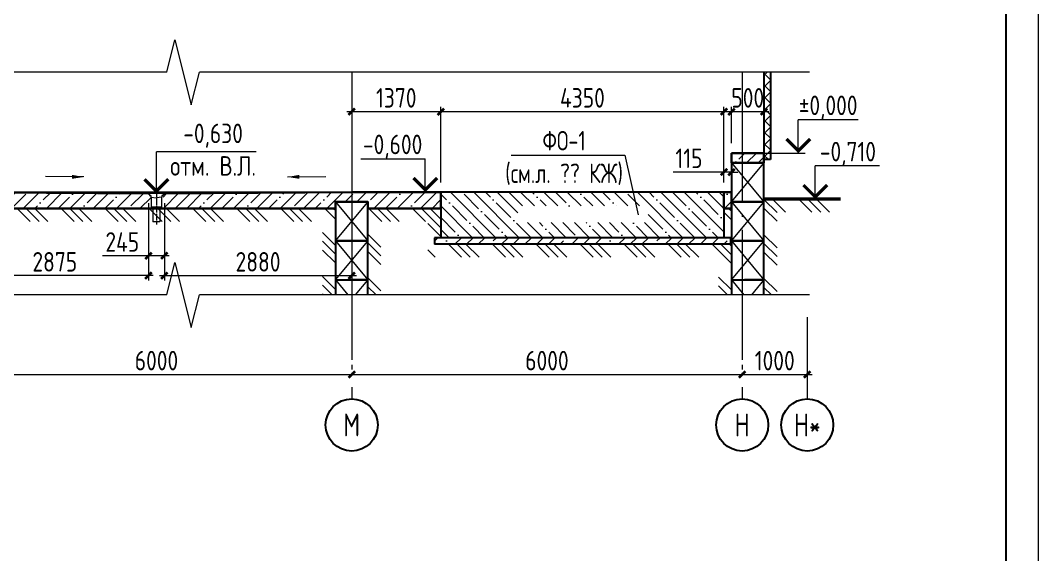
# Model space of a CAD drawing. Extents: x -965262 to 1142518, y -357520 to 71675.
# Drawn here: x 249622 to 265268, y -201988 to -193779 of the extents above; entities that cross this region are included whole.
import ezdxf

# ---------------------------------------------------------------- set-up
doc = ezdxf.new("R2010")
doc.units = 0
doc.header["$LTSCALE"] = 10
doc.linetypes.add('DOTE', pattern=[2.42, 2, -0.2, 0.02, -0.2])
doc.layers.get('0').update_dxf_attribs({"linetype": 'CONTINUOUS', "lineweight": 30})
doc.layers.get('Defpoints').update_dxf_attribs({"linetype": 'CONTINUOUS'})
doc.layers.add('DOTE', color=7, linetype='DOTE', lineweight=9)
doc.layers.add('полы', color=3, linetype='CONTINUOUS', lineweight=35)
doc.styles.add('GOST 2.304', font='isocpeur.ttf', dxfattribs={"width": 0.75, "height": 250})
doc.styles.add('ГОСТ 2м', font='isocpeur.ttf', dxfattribs={"width": 0.8, "height": 250})
doc.dimstyles.new('ГОСТ 2м', dxfattribs={"dimtxt": 250, "dimasz": 100, "dimexe": 75, "dimexo": 150, "dimgap": 62.5, "dimtad": 1, "dimdec": 0, "dimtxsty": 'ГОСТ 2м', "dimblk": 'ARCHTICK', "dimcen": 150, "dimdle": 75, "dimclrd": 256, "dimclre": 256, "dimclrt": 256, "dimadec": 0, "dimazin": 0, "dimtfac": 1, "dimtdec": 0, "dimtmove": 0, "dimatfit": 3, "dimldrblk": 'OBLIQUE', "dimfxl": 1, "dimlwd": 15, "dimlwe": 15, "dimarcsym": 0})
pattern_1 = [(45, (-2729092.08, -39518.6), (-179.605122, 179.605122), []), (45, (-2728912.47, -39518.6), (-179.605122, 179.605122), [317.5, -63.5, 0, -63.5])]

# ---------------------------------------------------------------- blocks, each defined once
blk = doc.blocks.new('_ArchTick')
at = {"color": 0, "linetype": 'ByBlock', "lineweight": 0, "const_width": 0.4}
blk.add_lwpolyline([(-0.5, -0.5), (0.5, 0.5)], dxfattribs=at)
blk = doc.blocks.new('*D1542')
at = {"lineweight": 15, "transparency": 16777216}
for p, q in [((260713, -199070), (260713, -199145)), ((261713, -199070), (261713, -199145)), ((260638, -199220), (261788, -199220))]:
    blk.add_line(p, q, dxfattribs=at)
at = {"layer": 'Defpoints', "color": 0, "lineweight": 15, "transparency": 16777216}
for p in [(260713, -199220), (261713, -199220), (261713, -199220)]:
    blk.add_point(p, dxfattribs=at)
at = {"lineweight": 15, "transparency": 16777216, "xscale": 100, "yscale": 100, "zscale": 100, "rotation": 180}
blk.add_blockref('_ArchTick', (260713, -199220), dxfattribs=at)
at = {"lineweight": 15, "transparency": 16777216, "xscale": 100, "yscale": 100, "zscale": 100}
blk.add_blockref('_ArchTick', (261713, -199220), dxfattribs=at)
at = {"lineweight": 15, "transparency": 16777216, "insert": (261213, -199007), "char_height": 250, "attachment_point": 5, "style": 'ГОСТ 2м'}
blk.add_mtext('{\\H1.2x;1000}', dxfattribs=at)
blk = doc.blocks.new('_Oblique')
at = {"color": 0, "linetype": 'ByBlock', "lineweight": -2}
blk.add_line((-0.5, -0.5), (0.5, 0.5), dxfattribs=at)
blk = doc.blocks.new('*D1543')
at = {"lineweight": 15, "transparency": 16777216}
for p, q in [((248713, -199070), (248713, -199145)), ((254713, -199070), (254713, -199145)), ((248638, -199220), (254788, -199220))]:
    blk.add_line(p, q, dxfattribs=at)
at = {"layer": 'Defpoints', "color": 0, "lineweight": 15, "transparency": 16777216}
for p in [(248713, -199220), (254713, -199220), (254713, -199220)]:
    blk.add_point(p, dxfattribs=at)
at = {"lineweight": 15, "transparency": 16777216, "xscale": 100, "yscale": 100, "zscale": 100, "rotation": 180}
blk.add_blockref('_ArchTick', (248713, -199220), dxfattribs=at)
at = {"lineweight": 15, "transparency": 16777216, "xscale": 100, "yscale": 100, "zscale": 100}
blk.add_blockref('_ArchTick', (254713, -199220), dxfattribs=at)
at = {"lineweight": 15, "transparency": 16777216, "insert": (251713, -199007), "char_height": 250, "attachment_point": 5, "style": 'ГОСТ 2м'}
blk.add_mtext('{\\H1.2x;6000}', dxfattribs=at)
blk = doc.blocks.new('*D1544')
at = {"lineweight": 15, "transparency": 16777216}
for p, q in [((254713, -199070), (254713, -199145)), ((260713, -199070), (260713, -199145)), ((254638, -199220), (260788, -199220))]:
    blk.add_line(p, q, dxfattribs=at)
at = {"layer": 'Defpoints', "color": 0, "lineweight": 15, "transparency": 16777216}
for p in [(254713, -199220), (260713, -199220), (260713, -199220)]:
    blk.add_point(p, dxfattribs=at)
at = {"lineweight": 15, "transparency": 16777216, "xscale": 100, "yscale": 100, "zscale": 100, "rotation": 180}
blk.add_blockref('_ArchTick', (254713, -199220), dxfattribs=at)
at = {"lineweight": 15, "transparency": 16777216, "xscale": 100, "yscale": 100, "zscale": 100}
blk.add_blockref('_ArchTick', (260713, -199220), dxfattribs=at)
at = {"lineweight": 15, "transparency": 16777216, "insert": (257713, -199007), "char_height": 250, "attachment_point": 5, "style": 'ГОСТ 2м'}
blk.add_mtext('{\\H1.2x;6000}', dxfattribs=at)
blk = doc.blocks.new('*D1598')
at = {"lineweight": 15, "ltscale": 50, "transparency": 16777216}
for p, q in [((261122, -195183), (260473, -195183)), ((260548, -195668), (260548, -195108)), ((261047, -195668), (261047, -195108))]:
    blk.add_line(p, q, dxfattribs=at)
at = {"layer": 'Defpoints', "color": 0, "lineweight": 15, "ltscale": 50, "transparency": 16777216}
for p in [(260548, -195183), (260548, -195818), (261047, -195818, -12)]:
    blk.add_point(p, dxfattribs=at)
at = {"lineweight": 15, "ltscale": 50, "transparency": 16777216, "xscale": 100, "yscale": 100, "zscale": 100, "rotation": 180}
blk.add_blockref('_ArchTick', (260548, -195183), dxfattribs=at)
at = {"lineweight": 15, "ltscale": 50, "transparency": 16777216, "xscale": 100, "yscale": 100, "zscale": 100}
blk.add_blockref('_ArchTick', (261047, -195183), dxfattribs=at)
at = {"lineweight": 15, "ltscale": 50, "transparency": 16777216, "insert": (260798, -194970), "char_height": 250, "attachment_point": 5, "style": 'ГОСТ 2м'}
blk.add_mtext('{\\H1.2x;500}', dxfattribs=at)
blk = doc.blocks.new('*D1599')
at = {"lineweight": 15, "ltscale": 50, "transparency": 16777216}
for p, q in [((260433, -196268), (260433, -196036)), ((260548, -196268), (260548, -196036)), ((260433, -196111), (259652, -196111)), ((260548, -196111), (260433, -196111)), ((260548, -196111), (260648, -196111))]:
    blk.add_line(p, q, dxfattribs=at)
at = {"layer": 'Defpoints', "color": 0, "lineweight": 15, "ltscale": 50, "transparency": 16777216}
for p in [(260433, -196111), (260433, -196418), (260548, -196418, 185)]:
    blk.add_point(p, dxfattribs=at)
at = {"lineweight": 15, "ltscale": 50, "transparency": 16777216, "xscale": 100, "yscale": 100, "zscale": 100}
blk.add_blockref('_ArchTick', (260433, -196111), dxfattribs=at)
at = {"lineweight": 15, "ltscale": 50, "transparency": 16777216, "xscale": 100, "yscale": 100, "zscale": 100, "rotation": 180}
blk.add_blockref('_ArchTick', (260548, -196111), dxfattribs=at)
at = {"lineweight": 15, "ltscale": 50, "transparency": 16777216, "insert": (259895, -195899), "char_height": 250, "attachment_point": 5, "style": 'ГОСТ 2м'}
blk.add_mtext('{\\H1.2x;115}', dxfattribs=at)
blk = doc.blocks.new('*D1600')
at = {"lineweight": 15, "ltscale": 50, "transparency": 16777216}
for p, q in [((260508, -195183), (256008, -195183)), ((256083, -196268), (256083, -195108)), ((260433, -196268), (260433, -195108))]:
    blk.add_line(p, q, dxfattribs=at)
at = {"layer": 'Defpoints', "color": 0, "lineweight": 15, "ltscale": 50, "transparency": 16777216}
for p in [(256083, -195183), (256083, -196418, -207), (260433, -196418, 0)]:
    blk.add_point(p, dxfattribs=at)
at = {"lineweight": 15, "ltscale": 50, "transparency": 16777216, "xscale": 100, "yscale": 100, "zscale": 100, "rotation": 180}
blk.add_blockref('_ArchTick', (256083, -195183), dxfattribs=at)
at = {"lineweight": 15, "ltscale": 50, "transparency": 16777216, "xscale": 100, "yscale": 100, "zscale": 100}
blk.add_blockref('_ArchTick', (260433, -195183), dxfattribs=at)
at = {"lineweight": 15, "ltscale": 50, "transparency": 16777216, "insert": (258258, -194970), "char_height": 250, "attachment_point": 5, "style": 'ГОСТ 2м'}
blk.add_mtext('{\\H1.2x;4350}', dxfattribs=at)
blk = doc.blocks.new('*D1601')
at = {"lineweight": 15, "ltscale": 50, "transparency": 16777216}
for p, q in [((254713, -195033), (254713, -195108)), ((256158, -195183), (254638, -195183)), ((256083, -196268), (256083, -195108))]:
    blk.add_line(p, q, dxfattribs=at)
at = {"layer": 'Defpoints', "color": 0, "lineweight": 15, "ltscale": 50, "transparency": 16777216}
for p in [(254713, -195183), (254713, -195183), (256083, -196418, -207)]:
    blk.add_point(p, dxfattribs=at)
at = {"lineweight": 15, "ltscale": 50, "transparency": 16777216, "xscale": 100, "yscale": 100, "zscale": 100, "rotation": 180}
blk.add_blockref('_ArchTick', (254713, -195183), dxfattribs=at)
at = {"lineweight": 15, "ltscale": 50, "transparency": 16777216, "xscale": 100, "yscale": 100, "zscale": 100}
blk.add_blockref('_ArchTick', (256083, -195183), dxfattribs=at)
at = {"lineweight": 15, "ltscale": 50, "transparency": 16777216, "insert": (255398, -194970), "char_height": 250, "attachment_point": 5, "style": 'ГОСТ 2м'}
blk.add_mtext('{\\H1.2x;1370}', dxfattribs=at)
blk = doc.blocks.new('*D1602')
at = {"lineweight": 15, "ltscale": 50, "transparency": 16777216}
for p, q in [((251590, -196588), (251590, -197776)), ((248713, -197551), (248713, -197626)), ((251665, -197701), (248638, -197701))]:
    blk.add_line(p, q, dxfattribs=at)
at = {"layer": 'Defpoints', "color": 0, "lineweight": 15, "ltscale": 50, "transparency": 16777216}
for p in [(251590, -196438, -1337), (248713, -197701), (248713, -197701)]:
    blk.add_point(p, dxfattribs=at)
at = {"lineweight": 15, "ltscale": 50, "transparency": 16777216, "xscale": 100, "yscale": 100, "zscale": 100, "rotation": 180}
blk.add_blockref('_ArchTick', (248713, -197701), dxfattribs=at)
at = {"lineweight": 15, "ltscale": 50, "transparency": 16777216, "xscale": 100, "yscale": 100, "zscale": 100}
blk.add_blockref('_ArchTick', (251590, -197701), dxfattribs=at)
at = {"lineweight": 15, "ltscale": 50, "transparency": 16777216, "insert": (250151, -197489), "char_height": 250, "attachment_point": 5, "style": 'ГОСТ 2м'}
blk.add_mtext('{\\H1.2x;2875}', dxfattribs=at)
blk = doc.blocks.new('Тр-1-1')
at = {"lineweight": 15, "ltscale": 50}
for p, q in [((-899310, 883741), (-899310, 883731)), ((-899293, 883731), (-899293, 883711)), ((-899273, 883711), (-899273, 883681)), ((-899103, 883711), (-899103, 883681)), ((-899083, 883731), (-899083, 883711)), ((-899065, 883741), (-899065, 883731))]:
    blk.add_line(p, q, dxfattribs=at)
at = {"lineweight": 15, "ltscale": 10}
for p, q in [((-899065, 883741), (-899310, 883741)), ((-899310, 883731), (-899293, 883731)), ((-899293, 883711), (-899273, 883711)), ((-899083, 883711), (-899103, 883711)), ((-899083, 883731), (-899065, 883731))]:
    blk.add_line(p, q, dxfattribs=at)
at = {"lineweight": 15, "ltscale": 2.5}
for p in [(-899273, 883681), (-899103, 883681)]:
    blk.add_line(p, (-899188, 883671), dxfattribs=at)
at = {"lineweight": 15}
for p, q in [((-899268, 883680), (-899268, 883530)), ((-899108, 883680), (-899108, 883530)), ((-899108, 883530), (-899268, 883530)), ((-899243, 883530), (-899243, 883303)), ((-899133, 883530), (-899133, 883303)), ((-899133, 883303), (-899243, 883303))]:
    blk.add_line(p, q, dxfattribs=at)
at = {"layer": 'DOTE', "ltscale": 5}
blk.add_line((-899188, 883789), (-899188, 883265), dxfattribs=at)
blk = doc.blocks.new('*D1640')
at = {"lineweight": 15, "transparency": 16777216}
for p, q in [((251835, -196588), (251835, -197776)), ((254713, -196568), (254713, -197776)), ((251760, -197701), (254788, -197701))]:
    blk.add_line(p, q, dxfattribs=at)
at = {"layer": 'Defpoints', "color": 0, "lineweight": 15, "transparency": 16777216}
for p in [(251835, -196438, -1337), (254713, -196418, 954), (254713, -197701)]:
    blk.add_point(p, dxfattribs=at)
at = {"lineweight": 15, "transparency": 16777216, "xscale": 100, "yscale": 100, "zscale": 100, "rotation": 180}
blk.add_blockref('_ArchTick', (251835, -197701), dxfattribs=at)
at = {"lineweight": 15, "transparency": 16777216, "xscale": 100, "yscale": 100, "zscale": 100}
blk.add_blockref('_ArchTick', (254713, -197701), dxfattribs=at)
at = {"lineweight": 15, "transparency": 16777216, "insert": (253274, -197489), "char_height": 250, "attachment_point": 5, "style": 'ГОСТ 2м'}
blk.add_mtext('{\\H1.2x;2880}', dxfattribs=at)
blk = doc.blocks.new('*D1641')
at = {"lineweight": 15, "transparency": 16777216}
for p, q in [((251590, -196588), (251590, -197471)), ((251835, -196588), (251835, -197471)), ((251590, -197396), (250885, -197396)), ((251910, -197396), (251590, -197396))]:
    blk.add_line(p, q, dxfattribs=at)
at = {"layer": 'Defpoints', "color": 0, "lineweight": 15, "transparency": 16777216}
for p in [(251590, -196438, 1754), (251835, -196438, -1337), (251590, -197396)]:
    blk.add_point(p, dxfattribs=at)
at = {"lineweight": 15, "transparency": 16777216, "xscale": 100, "yscale": 100, "zscale": 100, "rotation": 180}
blk.add_blockref('_ArchTick', (251590, -197396), dxfattribs=at)
at = {"lineweight": 15, "transparency": 16777216, "xscale": 100, "yscale": 100, "zscale": 100}
blk.add_blockref('_ArchTick', (251835, -197396), dxfattribs=at)
at = {"lineweight": 15, "transparency": 16777216, "insert": (251188, -197184), "char_height": 250, "attachment_point": 5, "style": 'ГОСТ 2м'}
blk.add_mtext('{\\H1.2x;245}', dxfattribs=at)

msp = doc.modelspace()

# ---------------------------------------------------------------- hatches: boundary and pattern name
at = {"lineweight": 15, "ltscale": 50}
h = msp.add_hatch(dxfattribs=at)
h.set_pattern_fill('ANSI37', color=256, scale=40, style=0)
h.set_pattern_definition([(45, (-2729092.08, -39518.6), (-89.802561, 89.802561), []), (135, (-2729092.08, -39518.6), (-89.802561, -89.802561), [])])
h.paths.add_polyline_path([(261147.7, -195918.3), (261147.7, -194576.3), (261047.7, -194576.3), (261047.7, -195918.3)])
h = msp.add_hatch(dxfattribs=at)
h.set_pattern_fill('ANSI35', color=3, scale=40, style=0)
h.set_pattern_definition(pattern_1)
h.paths.add_polyline_path([(251712.7, -196648.9), (251657.7, -196648.9), (251657.7, -196668.3), (251712.7, -196668.3)], flags=16)
h.paths.add_polyline_path([(251767.7, -196648.9), (251712.7, -196648.9), (251712.7, -196668.3), (251767.7, -196668.3)], flags=16)
h.paths.add_polyline_path([(242498.1, -196068.3), (242498.1, -195818.3), (244402.7, -195818.3), (244402.7, -195968.3), (244102.7, -195968.3), (244102.7, -196068.3)])
h.paths.add_polyline_path([(244402.7, -196668.3), (244402.7, -196368.3), (248402.7, -196368.3), (248402.7, -196418.3), (248712.7, -196418.3), (250112.7, -196428.1), (251112.7, -196428.1), (251112.7, -196368.3), (253112.7, -196368.3), (253112.7, -196428.1), (253312.7, -196428.1), (254712.7, -196418.3), (256082.7, -196418.3), (256082.7, -196668.3), (254962.7, -196668.3), (254962.7, -196568.3), (254462.7, -196568.3), (254462.7, -196668.3), (248962.7, -196668.3), (248962.7, -196568.3), (248462.7, -196568.3), (248462.7, -196668.3)])
h.paths.add_polyline_path([(260432.7, -196668.3), (260547.7, -196668.3), (260547.7, -196418.3), (260432.7, -196418.3)])
h.paths.add_polyline_path([(260547.7, -195968.3), (261047.7, -195968.3), (261047.7, -195818.3), (260547.7, -195818.3)])
h.paths.add_polyline_path([(242498.1, -196068.3), (242623.8, -196068.3), (242498.1, -196036.9)], flags=17)
h.paths.add_polyline_path([(244402.7, -196418.3), (248402.7, -196418.3), (248402.7, -196368.3), (244402.7, -196368.3)], flags=17)
h.paths.add_polyline_path([(251632.7, -196648.9), (251632.7, -196498.9), (251712.7, -196508.3), (251792.7, -196498.9), (251792.7, -196648.9)], flags=16)
h.paths.add_polyline_path([(250112.7, -196428.1), (251112.7, -196428.1), (251112.7, -196368.3), (253112.7, -196368.3), (253112.7, -196428.1), (253312.7, -196428.1), (251835.2, -196438.3), (251835.2, -196448.3), (251817.7, -196448.3), (251817.7, -196468.3), (251797.7, -196468.3), (251797.7, -196498.3), (251712.7, -196508.3), (251627.7, -196498.3), (251627.7, -196468.3), (251607.7, -196468.3), (251607.7, -196448.3), (251590.2, -196448.3), (250112.7, -196428.1)], flags=16)
h = msp.add_hatch(dxfattribs=at)
h.set_pattern_fill('MCSHATCHBG', color=256, scale=30, angle=90, style=0, pattern_type=2)
h.set_pattern_definition([(135, (996173.5, -1217993.3), (-337.49995, -337.49995), []), (135, (996173.5, -1217858.3), (-337.49995, -337.49995), []), (135, (996173.5, -1218398.3), (-337.49995, -337.49995), [])])
h.paths.add_polyline_path([(242698.1, -196268.3), (242698.1, -196068.3), (244102.7, -196068.3), (244102.7, -197768.3), (244402.7, -197768.3), (244402.7, -196668.3), (248462.7, -196668.3), (248462.7, -197997.3), (248262.7, -197997.3), (248262.7, -196868.3), (244602.7, -196868.3), (244602.7, -197968.3), (243902.7, -197968.3), (243902.7, -196268.3), (242698.1, -196268.3)])
h.paths.add_polyline_path([(248962.7, -197997.3), (248962.7, -196668.3), (254462.7, -196668.3), (254462.7, -197997.3), (254262.7, -197997.3), (254264.9, -196868.3), (249162.7, -196868.3), (249162.7, -197997.3)])
h.paths.add_polyline_path([(254962.7, -197997.3), (254962.7, -196668.3), (256082.7, -196668.3), (256082.7, -197118.3), (255982.7, -197118.3), (255982.7, -197218.3), (260532.7, -197218.3), (260532.7, -197118.3), (260432.7, -197118.3), (260432.7, -196668.3), (260547.7, -196668.3), (260547.7, -197997.3), (260347.7, -197997.3), (260352, -197418.3), (255882.7, -197418.3), (255882.7, -196868.3), (255162.7, -196868.3), (255162.7, -197997.3)])
h.paths.add_polyline_path([(261047.7, -197997.3), (261047.7, -196528.3), (262224.9, -196528.3), (262224.9, -196728.3), (261247.7, -196728.3), (261247.7, -197997.3)])
h = msp.add_hatch(dxfattribs=at)
h.set_pattern_fill('ANSI35', color=2, scale=40, angle=90, style=0)
h.set_pattern_definition([(135, (-2729092.08, -39518.6), (-179.605122, -179.605122), []), (135, (-2729092.08, -39339), (-179.605122, -179.605122), [317.5, -63.5, 0, -63.5])])
h.paths.add_polyline_path([(256082.7, -197118.3), (260432.7, -197118.3), (260432.7, -196418.3), (256082.7, -196418.3)])
h.paths.add_polyline_path([(257265.2, -196886.9), (259244.9, -196886.9), (259244.9, -196631.1), (257265.2, -196631.1)], flags=16)
h = msp.add_hatch(dxfattribs=at)
h.set_pattern_fill('ANSI35', color=2, scale=40, style=0)
h.set_pattern_definition(pattern_1)
h.paths.add_polyline_path([(255982.7, -197218.3), (260532.7, -197218.3), (260532.7, -197118.3), (255982.7, -197118.3)])

# ---------------------------------------------------------------- linework, layer by layer
at = {"color": 5, "lineweight": 15, "ltscale": 50}
for p, q in [((251872.9, -194576.3, 9801.8), (242498.1, -194576.3, 9801.8)), ((261747.7, -194576.3, 9801.8), (252372.9, -194576.3, 9801.8)), ((251872.9, -197997.3, 9801.8), (242498.1, -197997.3, 9801.8)), ((261747.7, -197997.3, 9801.8), (252372.9, -197997.3, 9801.8))]:
    msp.add_line(p, q, dxfattribs=at)
at = {"ltscale": 50}
for p, q in [((261047.7, -194576.3, 8447.4), (261047.7, -195918.3, 9801.8)), ((261147.7, -194576.3, 9898.7), (261147.7, -195918.3, 9860.7)), ((261147.7, -195918.3, 9801.8), (261047.7, -195918.3, 9801.8)), ((254462.7, -197768.3, 9801.8), (254462.7, -197997.3, 9801.8)), ((254962.7, -197768.3, 9801.8), (254662.7, -197768.3, 9801.8)), ((254962.7, -197997.3, 9801.8), (254962.7, -197768.3, 9801.8)), ((260547.7, -197768.3, 9801.8), (260547.7, -197997.3, 9801.8)), ((261047.7, -197768.3, 9801.8), (260747.7, -197768.3, 9801.8)), ((261047.7, -197997.3, 9801.8), (261047.7, -197768.3, 9801.8))]:
    msp.add_line(p, q, dxfattribs=at)
at = {"lineweight": 15}
for p, q in [((261575.2, -195818.2, 13061.6), (261575.2, -195305.1, 13061.6)), ((251712.7, -196438.3, 11556.1), (251712.7, -195798.7, 11556.1)), ((257164.5, -195848.2, 9801.8), (258907.3, -195848.2, 9801.8)), ((258907.3, -195848.2, 9801.8), (259114.2, -196765, 9801.8)), ((255843.2, -196418.3, 10669.5), (255843.2, -195905.3, 10669.5)), ((260547.7, -195968.3, 9801.8), (261047.7, -196568.3, 9801.8)), ((260547.7, -196568.3, 9801.8), (261047.7, -195972.3, 9850.6)), ((261836.3, -196528.3, 9795.8), (261836.3, -196015.3, 9795.8)), ((254462.7, -196568.3, 9801.8), (254962.7, -197168.3, 9801.8)), ((254462.7, -197168.3, 9801.8), (254962.7, -196572.3, 9850.6)), ((260547.7, -196568.3, 9801.8), (261047.7, -197168.3, 9801.8)), ((260547.7, -197168.3, 9801.8), (261047.7, -196572.3, 9850.6)), ((254462.7, -197168.3, 9801.8), (254962.7, -197768.3, 9801.8)), ((254462.7, -197768.3, 9801.8), (254962.7, -197172.3, 9850.6)), ((260547.7, -197168.3, 9801.8), (261047.7, -197768.3, 9801.8)), ((260547.7, -197768.3, 9801.8), (261047.7, -197172.3, 9850.6)), ((254462.7, -197768.3, 9801.8), (254653.5, -197997.3, 9801.8)), ((254773.9, -197997.3, 9832.2), (254962.7, -197772.3, 9850.6)), ((260547.7, -197768.3, 9801.8), (260738.5, -197997.3, 9801.8)), ((260858.9, -197997.3, 9832.2), (261047.7, -197772.3, 9850.6))]:
    msp.add_line(p, q, dxfattribs=at)
at = {"lineweight": 15, "ltscale": 0.3}
for p, q in [((262493.3, -195305.1, 13061.6), (261575.2, -195305.1, 13061.6)), ((253246.2, -195798.7, 11556.1), (251712.7, -195798.7, 11556.1)), ((254854.6, -195905.3, 10669.5), (255843.2, -195905.3, 10669.5)), ((262824.8, -196015.3, 9795.8), (261836.3, -196015.3, 9795.8))]:
    msp.add_line(p, q, dxfattribs=at)
at = {"lineweight": 15, "ltscale": 100, "extrusion": (0, 1, 0)}
msp.add_line((261047.7, -195818.3, 9789.8), (261679.9, -195818.3, 10521.5), dxfattribs=at)
at = {"lineweight": 15, "ltscale": 50}
for p, q in [((250596.2, -196185.5, 8222.4), (250008.2, -196178.7, 8222.4)), ((253727.3, -196185.5, 8222.4), (254315.3, -196178.7, 8222.4))]:
    msp.add_line(p, q, dxfattribs=at)
at = {"color": 2, "ltscale": 50}
for p, q in [((260432.7, -196418.3, 9801.8), (256082.7, -196418.3, 10811.8)), ((260532.7, -197118.3, 9778.6), (255982.7, -197118.3, 10835)), ((260532.7, -197218.3, 9778.6), (255982.7, -197218.3, 10835))]:
    msp.add_line(p, q, dxfattribs=at)
at = {"color": 2, "ltscale": 100}
for p, q in [((256082.7, -196418.3, 9801.8), (256082.7, -197118.3, 9801.8)), ((260432.7, -196418.3, 9801.8), (260432.7, -197118.3, 9801.8)), ((255982.7, -197118.3, 9801.8), (255982.7, -197218.3, 9801.8)), ((260532.7, -197118.3, 9801.8), (260532.7, -197218.3, 9801.8))]:
    msp.add_line(p, q, dxfattribs=at)
at = {"lineweight": 50, "ltscale": 50}
msp.add_line((262224.9, -196528.3, 9789.8), (261047.7, -196528.3, 9801.8), dxfattribs=at)
at = {"lineweight": 15, "elevation": 9801.8}
msp.add_lwpolyline([(265267.6, -180687.8), (179667.6, -180687.8), (179667.6, -240087.8), (265267.6, -240087.8)], close=True, dxfattribs=at)
at = {"elevation": 9801.8}
msp.add_lwpolyline([(264767.6, -181187.8), (181667.6, -181187.8), (181667.6, -239587.8), (264767.6, -239587.8)], close=True, dxfattribs=at)
at = {"color": 5, "lineweight": 15, "ltscale": 10, "elevation": 9801.8}
for points in [[(251872.9, -194576.3), (251997.9, -194076.3)], [(251997.9, -194076.3), (252247.9, -195076.3)], [(252247.9, -195076.3), (252372.9, -194576.3)], [(251872.9, -197997.3), (251997.9, -197497.3)], [(251997.9, -197497.3), (252247.9, -198497.3)], [(252247.9, -198497.3), (252372.9, -197997.3)]]:
    msp.add_lwpolyline(points, dxfattribs=at)
at = {"lineweight": 15, "const_width": 50}
for points, elevation in [([(261757.5, -195600.5), (261575.2, -195782.8), (261392.8, -195600.5)], 13061.6), ([(255660.9, -196200.7), (255843.2, -196383), (256025.5, -196200.7)], 10669.5), ([(251895, -196220.7), (251712.7, -196403), (251530.3, -196220.7)], 11556.1), ([(262018.6, -196310.7), (261836.3, -196493), (261654, -196310.7)], 9795.8)]:
    msp.add_lwpolyline(points, dxfattribs=dict(at, elevation=elevation))
at = {"ltscale": 50, "elevation": 9801.8}
for points in [[(260547.7, -196568.3), (261047.7, -196568.3), (261047.7, -195968.3), (260547.7, -195968.3)], [(254462.7, -197168.3), (254962.7, -197168.3), (254962.7, -196568.3), (254462.7, -196568.3)], [(260547.7, -197168.3), (261047.7, -197168.3), (261047.7, -196568.3), (260547.7, -196568.3)], [(254462.7, -197768.3), (254962.7, -197768.3), (254962.7, -197168.3), (254462.7, -197168.3)], [(260547.7, -197768.3), (261047.7, -197768.3), (261047.7, -197168.3), (260547.7, -197168.3)]]:
    msp.add_lwpolyline(points, close=True, dxfattribs=at)
at = {"lineweight": 15, "ltscale": 50}
for points in [[(250415.9, -196213.3, 8222.4), (250416.6, -196153.3, 8222.4), (250596.2, -196185.5, 8222.4)], [(253907.6, -196213.3, 8222.4), (253906.9, -196153.3, 8222.4), (253727.3, -196185.5, 8222.4)]]:
    msp.add_solid(points, dxfattribs=at)
at = {"layer": 'DOTE', "ltscale": 100}
for p, q in [((254712.7, -194576.3, 9801.8), (254712.7, -199595.8, 9801.8)), ((260712.7, -194576.3, 9801.8), (260712.7, -199595.8, 9801.8)), ((261712.7, -198340.9, 11168.2), (261712.7, -199595.8, 11253.1))]:
    msp.add_line(p, q, dxfattribs=at)
at = {"layer": 'DOTE', "linetype": 'Continuous', "lineweight": 30}
for centre in [(254712.7, -199995.8, 11253.1), (260712.7, -199995.8, 11253.1), (261712.7, -199995.8, 11253.1)]:
    msp.add_circle(centre, 400, dxfattribs=at)
at = {"layer": 'полы', "ltscale": 50}
for p, q in [((261047.7, -195818.3, 9789.8), (260547.7, -195818.3, 9801.8)), ((260547.7, -195818.3, 9801.8), (260547.7, -195968.3, 9801.8)), ((261047.7, -195818.3, 9789.8), (261047.7, -195968.3, 9801.8)), ((261047.7, -195968.3, 9801.8), (260547.7, -195968.3, 9801.8)), ((251590.2, -196438.3, 8464.5), (248712.7, -196418.3, 11069)), ((251835.2, -196438.3, 8464.5), (254712.7, -196418.3, 11069)), ((256082.7, -196418.3, 10815), (254712.7, -196418.3, 11069)), ((256082.7, -196418.3, 9595.1), (256082.7, -196668.3, 9595.1)), ((260547.7, -196418.3, 9987.2), (260432.7, -196418.3, 10008.5)), ((260432.7, -196418.3, 9801.8), (260432.7, -196668.3, 9801.8)), ((260547.7, -196418.3, 9987.2), (260547.7, -196668.3, 9987.2)), ((254962.7, -196568.3, 9801.8), (254462.7, -196568.3, 9801.8)), ((254462.7, -196568.3, 9801.8), (254462.7, -196668.3, 11022.7)), ((254962.7, -196568.3, 9801.8), (254962.7, -196668.3, 11022.7)), ((248962.7, -196668.3, 10003), (254462.7, -196668.3, 11022.7)), ((256082.7, -196668.3, 10815), (254962.7, -196668.3, 11022.7)), ((260547.7, -196668.3, 9987.2), (260432.7, -196668.3, 10008.5))]:
    msp.add_line(p, q, dxfattribs=at)
at = {"layer": 'полы', "lineweight": 0, "ltscale": 50}
msp.add_line((254712.7, -196418.3, 10755.7), (248712.7, -196418.3, 10755.7), dxfattribs=at)

# ---------------------------------------------------------------- block references
msp.add_blockref('Тр-1-1', (1150900.4, -1080179, 11556.1))

# ---------------------------------------------------------------- texts
at = {"char_height": 300, "attachment_point": 5, "style": 'GOST 2.304'}
for s, insert, width in [('{\\W0.8;%%P0,000}', (262033.7, -195120.4, 13061.6), 1200), ('{\\W0.8;-0,630\\Pотм. В.Л.}', (252583.5, -195765.9, 11556.1), 1670.673), ('{\\W0.8;-0,600}', (255342.2, -195720.6, 10669.5), 1200), ('{\\W0.8;-0,710}', (262337.3, -195830.6, 9795.8), 1200)]:
    msp.add_mtext(s, dxfattribs=dict(at, insert=insert, width=width))
at = {"ltscale": 50, "insert": (257976.2, -195893.1, 12732.9), "char_height": 300, "width": 2139.94, "attachment_point": 5, "style": 'GOST 2.304'}
msp.add_mtext('ФО-1\\P(см.л. {\\C1;??} КЖ)', dxfattribs=at)
at = {"layer": 'DOTE', "linetype": 'Continuous', "lineweight": 30, "ltscale": 100, "char_height": 350, "width": 800, "attachment_point": 5, "style": 'GOST 2.304'}
for s, insert in [('М', (254712.7, -199995.8, 11253.1)), ('Н', (260712.7, -199995.8, 11253.1)), ('Н*', (261712.7, -199995.8, 11253.1))]:
    msp.add_mtext(s, dxfattribs=dict(at, insert=insert))

# ---------------------------------------------------------------- dimensions: what is measured, and where the dimension line sits
at = {"lineweight": 15, "ltscale": 50}
for base, p1, p2, text, picture, middle in [((254712.7, -195182.8, 9801.8), (256082.7, -196418.3, 9595.1), (254712.7, -195182.8, 9801.8), '{\\H1.2x;<>}', '*D1601', (255397.7, -194970.3, 9801.8)), ((256082.7, -195182.8, 9801.8), (260432.7, -196418.3, 9801.8), (256082.7, -196418.3, 9595.1), '{\\H1.2x;<>}', '*D1600', (258257.7, -194970.3, 9801.8)), ((248712.7, -197701.4, 9801.8), (251590.2, -196438.3, 8464.5), (248712.7, -197701.4, 9801.8), '{\\H1.2x;2875}', '*D1602', (250151.4, -197488.9, 9801.8))]:
    dim = msp.add_linear_dim(base=base, p1=p1, p2=p2, text=text, dimstyle='ГОСТ 2м', dxfattribs=at)
    dim.commit()
    dim.dimension.update_dxf_attribs({"geometry": picture, "text_midpoint": middle})
for base, p1, p2, picture, middle in [((260547.7, -195182.8, 9801.8), (261047.4, -195818.3, 9789.8), (260547.7, -195818.3, 9801.8), '*D1598', (260797.5, -195182.8, 9801.8)), ((260432.7, -196111.3, 9801.8), (260547.7, -196418.3, 9987.2), (260432.7, -196418.3, 9801.8), '*D1599', (259894.9, -196111.3, 9801.8))]:
    dim = msp.add_linear_dim(base=base, p1=p1, p2=p2, text='{\\H1.2x;<>}', dimstyle='ГОСТ 2м', dxfattribs=at)
    dim.commit()
    dim.dimension.update_dxf_attribs({"geometry": picture, "text_midpoint": middle, "dimtype": 160})
at = {"lineweight": 15}
for base, p1, p2, text, picture, middle in [((251590.2, -197396.3, 9801.8), (251835.2, -196438.3, 8464.5), (251590.2, -196438.3, 11556.1), '{\\H1.2x;<>}', '*D1641', (251187.7, -197183.8, 9801.8)), ((254712.7, -197701.4, 9801.8), (251835.2, -196438.3, 8464.5), (254712.7, -196418.3, 10755.7), '{\\H1.2x;2880}', '*D1640', (253273.9, -197488.9, 9801.8)), ((254712.7, -199219.9, 13061.6), (248712.7, -199219.9, 13061.6), (254712.7, -199219.9, 13061.6), '{\\H1.2x;<>}', '*D1543', (251712.7, -199007.4, 13061.6)), ((260712.7, -199219.9, 13061.6), (254712.7, -199219.9, 13061.6), (260712.7, -199219.9, 13061.6), '{\\H1.2x;<>}', '*D1544', (257712.7, -199007.4, 13061.6)), ((261712.7, -199219.9, 9801.8), (260712.7, -199219.9, 9801.8), (261712.7, -199219.9, 9801.8), '{\\H1.2x;<>}', '*D1542', (261212.7, -199007.4, 9801.8))]:
    dim = msp.add_linear_dim(base=base, p1=p1, p2=p2, text=text, dimstyle='ГОСТ 2м', dxfattribs=at)
    dim.commit()
    dim.dimension.update_dxf_attribs({"geometry": picture, "text_midpoint": middle})

doc.saveas('drawing.dxf')
